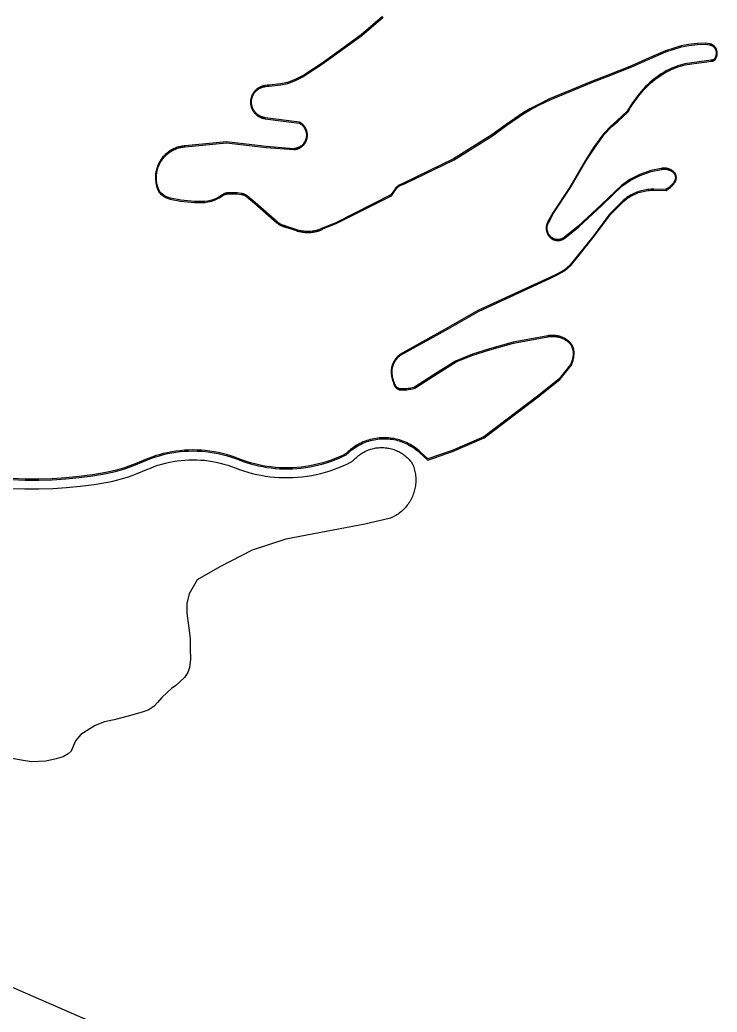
# Model space of a CAD drawing. Header units: millimetres. Extents: x 676447 to 689606, y 7455628 to 7463967.
# Drawn here: x 682807 to 683379, y 7462341 to 7463154 of the extents above; entities that cross this region are included whole.
import ezdxf

# ---------------------------------------------------------------- set-up
doc = ezdxf.new("R2010")
doc.units = ezdxf.units.MM
doc.header["$LTSCALE"] = 0.1
doc.header["$MEASUREMENT"] = 0
doc.layers.add('MUB_MEIOFIO', color=7, linetype='Continuous')
doc.layers.add('MUB_QUADRAS', color=7, linetype='Continuous')

msp = doc.modelspace()

# ---------------------------------------------------------------- linework, layer by layer
at = {"layer": 'MUB_MEIOFIO', "color": 244, "linetype": 'Continuous'}
msp.add_lwpolyline([(682800.42, 7462777.35), (682811.54, 7462776.96), (682822.66, 7462776.94), (682833.78, 7462777.29), (682844.88, 7462778.01), (682855.94, 7462779.11), (682866.97, 7462780.57), (682877.94, 7462782.41), (682881.79, 7462783.19), (682885.62, 7462784.09), (682889.41, 7462785.13), (682893.17, 7462786.29), (682896.89, 7462787.58), (682900.55, 7462788.99), (682908.58, 7462792.24), (682911.8, 7462793.6), (682915.04, 7462794.83), (682918.32, 7462795.96), (682921.64, 7462796.97), (682924.99, 7462797.87), (682928.37, 7462798.64), (682931.78, 7462799.31), (682935.2, 7462799.85), (682938.65, 7462800.28), (682942.1, 7462800.58), (682945.57, 7462800.77), (682949.04, 7462800.84), (682952.51, 7462800.78), (682955.97, 7462800.61), (682959.43, 7462800.32), (682962.87, 7462799.9), (682966.3, 7462799.37), (682969.71, 7462798.72), (682973.1, 7462797.96), (682976.45, 7462797.08), (682979.77, 7462796.08), (682983.06, 7462794.97), (682986.32, 7462793.74), (682989.56, 7462792.51), (682992.84, 7462791.39), (682996.16, 7462790.37), (682999.52, 7462789.46), (683002.9, 7462788.66), (683006.3, 7462787.97), (683009.73, 7462787.38), (683013.17, 7462786.92), (683016.63, 7462786.56), (683020.09, 7462786.31), (683023.56, 7462786.18), (683027.04, 7462786.16), (683030.67, 7462786.25), (683034.3, 7462786.47), (683037.92, 7462786.81), (683041.53, 7462787.28), (683045.12, 7462787.86), (683048.69, 7462788.56), (683052.23, 7462789.39), (683055.75, 7462790.33), (683059.23, 7462791.39), (683062.67, 7462792.56), (683066.07, 7462793.85), (683069.42, 7462795.26), (683072.73, 7462796.77), (683073.2, 7462797), (683073.66, 7462797.25), (683074.11, 7462797.52), (683074.55, 7462797.8), (683074.99, 7462798.09), (683075.41, 7462798.4), (683075.82, 7462798.73), (683076.22, 7462799.06), (683076.6, 7462799.41), (683077.72, 7462800.41), (683078.86, 7462801.36), (683080.03, 7462802.28), (683081.23, 7462803.15), (683082.47, 7462803.98), (683083.73, 7462804.77), (683085.01, 7462805.52), (683086.33, 7462806.21), (683087.66, 7462806.87), (683089.02, 7462807.47), (683090.4, 7462808.03), (683091.79, 7462808.54), (683093.21, 7462809), (683094.64, 7462809.41), (683096.08, 7462809.78), (683097.53, 7462810.09), (683099, 7462810.35), (683100.47, 7462810.56), (683101.95, 7462810.72), (683103.43, 7462810.83), (683104.92, 7462810.88), (683106.4, 7462810.89), (683107.89, 7462810.84), (683109.37, 7462810.74), (683110.85, 7462810.59), (683112.33, 7462810.39), (683113.79, 7462810.13), (683115.25, 7462809.83), (683116.69, 7462809.48), (683118.12, 7462809.07), (683119.54, 7462808.62), (683120.94, 7462808.12), (683122.32, 7462807.57), (683123.68, 7462806.97), (683125.02, 7462806.32), (683126.34, 7462805.63), (683127.63, 7462804.9), (683128.89, 7462804.12), (683130.13, 7462803.29), (683131.34, 7462802.42), (683132.52, 7462801.52), (683133.66, 7462800.57), (683134.78, 7462799.57), (683141.48, 7462793.4), (683161.74, 7462800.49), (683187.9, 7462811.67), (683232.05, 7462845.22), (683249.72, 7462859.37), (683259.23, 7462871.2), (683259.59, 7462872.01), (683259.89, 7462872.76), (683260.17, 7462873.51), (683260.42, 7462874.27), (683260.64, 7462875.04), (683260.84, 7462875.82), (683261.01, 7462876.6), (683261.16, 7462877.39), (683261.28, 7462878.18), (683261.38, 7462878.97), (683261.45, 7462879.77), (683261.49, 7462880.57), (683261.5, 7462881.02), (683261.5, 7462881.47), (683261.47, 7462881.92), (683261.44, 7462882.36), (683261.39, 7462882.81), (683261.32, 7462883.25), (683261.24, 7462883.69), (683261.14, 7462884.13), (683261.03, 7462884.56), (683260.9, 7462884.99), (683260.76, 7462885.41), (683260.61, 7462885.83), (683260.44, 7462886.25), (683260.25, 7462886.66), (683260.06, 7462887.06), (683259.85, 7462887.45), (683259.62, 7462887.84), (683259.38, 7462888.22), (683259.13, 7462888.59), (683258.87, 7462888.95), (683258.6, 7462889.3), (683258.31, 7462889.65), (683258.01, 7462889.98), (683257.7, 7462890.3), (683257.38, 7462890.62), (683257.05, 7462890.92), (683256.71, 7462891.21), (683256.36, 7462891.49), (683256, 7462891.75), (683255.63, 7462892.01), (683255, 7462892.41), (683254.35, 7462892.79), (683253.69, 7462893.15), (683253.02, 7462893.48), (683252.34, 7462893.79), (683251.65, 7462894.08), (683250.95, 7462894.34), (683250.24, 7462894.58), (683249.52, 7462894.79), (683248.79, 7462894.98), (683248.06, 7462895.14), (683247.33, 7462895.28), (683246.59, 7462895.39), (683245.84, 7462895.47), (683245.09, 7462895.53), (683244.35, 7462895.56), (683243.6, 7462895.57), (683242.85, 7462895.55), (683242.1, 7462895.5), (683241.35, 7462895.43), (683240.61, 7462895.33), (683239.88, 7462895.21), (683211.6, 7462889.97), (683192.22, 7462884.45), (683178.08, 7462880.14), (683164.4, 7462874.46), (683149.7, 7462865.3), (683130.74, 7462853.15), (683129.78, 7462852.87), (683128.71, 7462852.59), (683127.64, 7462852.35), (683126.56, 7462852.14), (683125.47, 7462851.97), (683124.38, 7462851.84), (683123.28, 7462851.74), (683122.18, 7462851.67), (683121.08, 7462851.65), (683119.98, 7462851.65), (683118.94, 7462851.7), (683118.79, 7462851.73), (683118.59, 7462851.78), (683118.39, 7462851.83), (683118.2, 7462851.89), (683118.01, 7462851.96), (683117.82, 7462852.03), (683117.63, 7462852.11), (683117.45, 7462852.2), (683117.27, 7462852.29), (683117.09, 7462852.39), (683116.91, 7462852.5), (683116.74, 7462852.61), (683116.58, 7462852.72), (683116.41, 7462852.84), (683116.26, 7462852.97), (683116.1, 7462853.1), (683115.95, 7462853.24), (683115.81, 7462853.38), (683115.67, 7462853.53), (683115.53, 7462853.68), (683115.46, 7462853.77), (683115.02, 7462854.68), (683114.58, 7462855.68), (683114.18, 7462856.69), (683113.81, 7462857.72), (683113.48, 7462858.76), (683113.18, 7462859.81), (683112.92, 7462860.87), (683112.7, 7462861.93), (683112.51, 7462863.01), (683112.36, 7462864.09), (683112.25, 7462865.14), (683112.25, 7462865.72), (683112.28, 7462866.33), (683112.33, 7462866.93), (683112.4, 7462867.54), (683112.49, 7462868.14), (683112.6, 7462868.74), (683112.73, 7462869.33), (683112.88, 7462869.92), (683113.05, 7462870.5), (683113.24, 7462871.08), (683113.45, 7462871.65), (683113.68, 7462872.21), (683113.93, 7462872.77), (683114.2, 7462873.31), (683114.49, 7462873.85), (683114.79, 7462874.38), (683115.11, 7462874.89), (683115.46, 7462875.39), (683115.81, 7462875.89), (683116.19, 7462876.37), (683116.58, 7462876.83), (683116.99, 7462877.28), (683117.41, 7462877.72), (683117.84, 7462878.14), (683118.3, 7462878.55), (683118.76, 7462878.94), (683119.2, 7462879.29), (683156.23, 7462899.95), (683183.05, 7462915.09), (683242.01, 7462942.37), (683248.22, 7462945.34), (683254.08, 7462948.75), (683258.76, 7462952.74), (683264.57, 7462960.04), (683278.17, 7462977.01), (683291.16, 7462994.29), (683301.31, 7463004.7), (683302.25, 7463005.54), (683303.23, 7463006.36), (683304.24, 7463007.15), (683305.28, 7463007.9), (683306.34, 7463008.61), (683307.42, 7463009.29), (683308.53, 7463009.92), (683309.66, 7463010.52), (683310.81, 7463011.08), (683311.98, 7463011.6), (683313.16, 7463012.08), (683314.36, 7463012.52), (683315.58, 7463012.92), (683316.81, 7463013.27), (683318.05, 7463013.58), (683319.3, 7463013.85), (683320.55, 7463014.07), (683321.82, 7463014.26), (683323.09, 7463014.39), (683324.37, 7463014.49), (683325.64, 7463014.53), (683326.93, 7463014.54), (683336.94, 7463014.4), (683337.69, 7463014.83), (683338.25, 7463015.18), (683338.8, 7463015.54), (683339.34, 7463015.92), (683339.87, 7463016.32), (683340.38, 7463016.74), (683340.87, 7463017.18), (683341.35, 7463017.63), (683341.82, 7463018.1), (683342.27, 7463018.59), (683342.7, 7463019.08), (683343.12, 7463019.6), (683343.51, 7463020.13), (683343.89, 7463020.67), (683344.25, 7463021.22), (683344.38, 7463021.42), (683344.49, 7463021.62), (683344.6, 7463021.83), (683344.7, 7463022.04), (683344.79, 7463022.26), (683344.87, 7463022.47), (683344.95, 7463022.69), (683345.02, 7463022.92), (683345.08, 7463023.14), (683345.13, 7463023.37), (683345.18, 7463023.6), (683345.22, 7463023.83), (683345.25, 7463024.06), (683345.27, 7463024.29), (683345.28, 7463024.53), (683345.29, 7463024.76), (683345.29, 7463024.99), (683345.27, 7463025.23), (683345.26, 7463025.46), (683345.23, 7463025.69), (683345.19, 7463025.92), (683345.15, 7463026.15), (683345.1, 7463026.38), (683345.04, 7463026.61), (683344.98, 7463026.83), (683344.9, 7463027.05), (683344.82, 7463027.27), (683344.73, 7463027.49), (683344.63, 7463027.7), (683344.53, 7463027.91), (683344.42, 7463028.11), (683344.3, 7463028.32), (683344.17, 7463028.51), (683344.04, 7463028.71), (683343.9, 7463028.89), (683343.76, 7463029.08), (683343.61, 7463029.25), (683343.45, 7463029.43), (683343.29, 7463029.59), (683343.12, 7463029.76), (683342.94, 7463029.91), (683342.76, 7463030.06), (683342.58, 7463030.2), (683342.23, 7463030.45), (683341.88, 7463030.69), (683341.52, 7463030.91), (683341.15, 7463031.12), (683340.78, 7463031.31), (683340.4, 7463031.5), (683340.01, 7463031.67), (683339.62, 7463031.82), (683339.22, 7463031.97), (683338.81, 7463032.09), (683338.4, 7463032.21), (683337.99, 7463032.31), (683337.58, 7463032.39), (683337.16, 7463032.46), (683336.74, 7463032.52), (683336.32, 7463032.56), (683335.9, 7463032.59), (683335.47, 7463032.6), (683335.05, 7463032.6), (683334.63, 7463032.58), (683334.2, 7463032.55), (683333.78, 7463032.5), (683333.36, 7463032.44), (683332.95, 7463032.36), (683324.3, 7463030.6), (683315.34, 7463027.35), (683307.05, 7463023.27), (683300.22, 7463018.34), (683283.8, 7463002.88), (683264.9, 7462985.19), (683253.51, 7462975.95), (683253.28, 7462975.76), (683253.04, 7462975.59), (683252.8, 7462975.42), (683252.55, 7462975.27), (683252.3, 7462975.12), (683252.04, 7462974.98), (683251.78, 7462974.85), (683251.52, 7462974.73), (683251.25, 7462974.62), (683250.97, 7462974.52), (683250.7, 7462974.43), (683250.42, 7462974.34), (683250.13, 7462974.27), (683249.85, 7462974.21), (683249.56, 7462974.16), (683249.27, 7462974.11), (683248.98, 7462974.08), (683248.69, 7462974.06), (683248.4, 7462974.05), (683248.11, 7462974.05), (683247.82, 7462974.05), (683247.53, 7462974.07), (683247.24, 7462974.1), (683246.95, 7462974.14), (683246.66, 7462974.19), (683246.37, 7462974.25), (683246.09, 7462974.32), (683245.81, 7462974.4), (683245.53, 7462974.48), (683245.26, 7462974.58), (683244.98, 7462974.69), (683244.72, 7462974.81), (683244.45, 7462974.93), (683244.2, 7462975.07), (683243.94, 7462975.21), (683243.69, 7462975.37), (683243.45, 7462975.53), (683243.21, 7462975.7), (683242.95, 7462975.9), (683242.7, 7462976.11), (683242.45, 7462976.33), (683242.21, 7462976.56), (683241.98, 7462976.79), (683241.76, 7462977.04), (683241.54, 7462977.29), (683241.34, 7462977.55), (683241.14, 7462977.81), (683240.95, 7462978.08), (683240.78, 7462978.36), (683240.61, 7462978.65), (683240.45, 7462978.94), (683240.3, 7462979.23), (683240.17, 7462979.53), (683240.04, 7462979.84), (683239.92, 7462980.15), (683239.82, 7462980.46), (683239.72, 7462980.78), (683239.64, 7462981.1), (683239.57, 7462981.42), (683239.51, 7462981.74), (683239.46, 7462982.07), (683239.42, 7462982.4), (683239.39, 7462982.73), (683239.37, 7462983.06), (683239.37, 7462983.39), (683239.38, 7462983.72), (683239.4, 7462984.05), (683239.43, 7462984.38), (683239.47, 7462984.7), (683239.52, 7462985.03), (683239.58, 7462985.35), (683239.66, 7462985.68), (683239.74, 7462986), (683239.84, 7462986.31), (683239.95, 7462986.62), (683240.07, 7462986.93), (683240.2, 7462987.24), (683240.34, 7462987.53), (683240.49, 7462987.83), (683244.66, 7462995.65), (683258.61, 7463016.7), (683271.11, 7463038.23), (683278.07, 7463048.94), (683286.08, 7463060.15), (683292.32, 7463066.78), (683297.27, 7463070.93), (683305.72, 7463078.86), (683307.83, 7463082.31), (683309.99, 7463085.58), (683312.26, 7463088.79), (683314.64, 7463091.91), (683317.12, 7463094.95), (683318.73, 7463096.8), (683320.41, 7463098.59), (683322.14, 7463100.32), (683323.94, 7463101.98), (683325.79, 7463103.59), (683327.69, 7463105.13), (683329.65, 7463106.61), (683331.66, 7463108.01), (683333.72, 7463109.35), (683335.82, 7463110.61), (683337.96, 7463111.8), (683339.67, 7463112.68), (683341.42, 7463113.5), (683343.19, 7463114.26), (683344.99, 7463114.97), (683346.81, 7463115.61), (683348.65, 7463116.19), (683350.51, 7463116.71), (683352.38, 7463117.16), (683354.27, 7463117.56), (683356.17, 7463117.89), (683358.09, 7463118.15), (683370.19, 7463119.63), (683373.57, 7463120.28), (683373.67, 7463120.27), (683373.81, 7463120.25), (683373.94, 7463120.24), (683374.08, 7463120.24), (683374.21, 7463120.24), (683374.35, 7463120.24), (683374.48, 7463120.25), (683374.62, 7463120.27), (683374.75, 7463120.29), (683374.88, 7463120.31), (683375.02, 7463120.34), (683375.15, 7463120.37), (683375.28, 7463120.41), (683375.41, 7463120.45), (683375.53, 7463120.49), (683375.66, 7463120.54), (683375.78, 7463120.6), (683375.91, 7463120.66), (683376.03, 7463120.72), (683376.14, 7463120.79), (683376.26, 7463120.86), (683376.37, 7463120.93), (683376.48, 7463121.01), (683376.59, 7463121.09), (683376.69, 7463121.18), (683376.79, 7463121.27), (683376.89, 7463121.36), (683376.99, 7463121.46), (683377.08, 7463121.56), (683377.17, 7463121.66), (683377.25, 7463121.76), (683377.33, 7463121.87), (683377.41, 7463121.98), (683377.48, 7463122.1), (683377.55, 7463122.21), (683377.62, 7463122.33), (683377.76, 7463122.61), (683377.9, 7463122.9), (683378.02, 7463123.19), (683378.14, 7463123.48), (683378.24, 7463123.78), (683378.34, 7463124.09), (683378.42, 7463124.39), (683378.49, 7463124.7), (683378.56, 7463125.01), (683378.61, 7463125.32), (683378.65, 7463125.63), (683378.69, 7463125.95), (683378.71, 7463126.26), (683378.72, 7463126.58), (683378.72, 7463126.9), (683378.71, 7463127.21), (683378.69, 7463127.53), (683378.66, 7463127.84), (683378.61, 7463128.16), (683378.56, 7463128.47), (683378.5, 7463128.78), (683378.44, 7463129.03), (683378.37, 7463129.28), (683378.29, 7463129.53), (683378.21, 7463129.77), (683378.11, 7463130.02), (683378.01, 7463130.25), (683377.9, 7463130.49), (683377.78, 7463130.72), (683377.65, 7463130.94), (683377.51, 7463131.16), (683377.37, 7463131.38), (683377.22, 7463131.59), (683377.06, 7463131.8), (683376.9, 7463132), (683376.73, 7463132.19), (683376.55, 7463132.38), (683376.36, 7463132.56), (683376.17, 7463132.74), (683375.98, 7463132.9), (683375.77, 7463133.07), (683375.57, 7463133.22), (683375.35, 7463133.37), (683375.13, 7463133.51), (683374.91, 7463133.64), (683374.68, 7463133.76), (683374.45, 7463133.88), (683374.21, 7463133.98), (683373.98, 7463134.08), (683373.73, 7463134.17), (683373.49, 7463134.26), (683373.24, 7463134.33), (683372.99, 7463134.39), (683372.73, 7463134.45), (683372.49, 7463134.5), (683369.18, 7463135.05), (683362.62, 7463134.77), (683355.31, 7463133.83), (683349.3, 7463132.73), (683343.34, 7463130.97), (683336.45, 7463128.67), (683323.12, 7463123.02), (683308.5, 7463116.45), (683287.67, 7463108.12), (683275.72, 7463103.55), (683241.42, 7463089.42), (683232.26, 7463084.84), (683225.12, 7463081.21), (683219.97, 7463078.09), (683205.81, 7463068.38), (683194.01, 7463059.8), (683162.76, 7463040.21), (683122.24, 7463020.49), (683117.99, 7463018.71), (683115.4, 7463016.55), (683112.39, 7463012.04), (683111.31, 7463010.6), (683066.1, 7462987.86), (683055.73, 7462983.82), (683055.11, 7462983.45), (683054.55, 7462983.13), (683053.97, 7462982.83), (683053.39, 7462982.56), (683052.8, 7462982.3), (683052.2, 7462982.07), (683051.6, 7462981.85), (683050.98, 7462981.66), (683050.36, 7462981.49), (683049.74, 7462981.34), (683048.77, 7462981.14), (683047.8, 7462980.97), (683046.82, 7462980.84), (683045.84, 7462980.74), (683044.85, 7462980.67), (683043.87, 7462980.64), (683042.88, 7462980.64), (683041.89, 7462980.67), (683040.91, 7462980.74), (683039.92, 7462980.84), (683038.95, 7462980.97), (683037.97, 7462981.14), (683037.01, 7462981.34), (683036.05, 7462981.57), (683035.1, 7462981.83), (683034.15, 7462982.13), (683025.25, 7462985.09), (683024.7, 7462985.21), (683024.21, 7462985.34), (683023.72, 7462985.48), (683023.24, 7462985.63), (683022.77, 7462985.81), (683022.3, 7462986), (683021.84, 7462986.21), (683021.38, 7462986.43), (683020.94, 7462986.67), (683020.5, 7462986.92), (683020.07, 7462987.19), (683019.65, 7462987.47), (683019.24, 7462987.77), (683018.84, 7462988.09), (683018.45, 7462988.42), (682999.98, 7463004.54), (682993.76, 7463009.76), (682993.49, 7463009.96), (682993.22, 7463010.16), (682992.94, 7463010.35), (682992.65, 7463010.52), (682992.36, 7463010.69), (682992.06, 7463010.84), (682991.75, 7463010.99), (682991.45, 7463011.13), (682991.13, 7463011.25), (682990.81, 7463011.36), (682990.49, 7463011.47), (682990.17, 7463011.56), (682989.84, 7463011.64), (682989.51, 7463011.71), (682989.18, 7463011.77), (682988.85, 7463011.81), (682985.38, 7463012.24), (682978.39, 7463012.4), (682978.07, 7463012.39), (682977.75, 7463012.37), (682977.43, 7463012.34), (682977.11, 7463012.3), (682976.79, 7463012.25), (682976.48, 7463012.19), (682976.16, 7463012.12), (682975.85, 7463012.04), (682975.55, 7463011.95), (682975.24, 7463011.85), (682974.94, 7463011.73), (682974.65, 7463011.61), (682974.35, 7463011.48), (682974.07, 7463011.34), (682973.78, 7463011.18), (682973.51, 7463011.02), (682973.24, 7463010.86), (682970.28, 7463008.94), (682966.95, 7463007.3), (682964.47, 7463006.44), (682961.22, 7463005.67), (682958.82, 7463005.26), (682957.15, 7463005.15), (682950.39, 7463005.31), (682939.06, 7463006.36), (682930.61, 7463007.99), (682928.94, 7463008.48), (682927.34, 7463009.15), (682925.8, 7463009.99), (682924.37, 7463010.98), (682923.04, 7463012.11), (682921.9, 7463013.32), (682921.56, 7463014.02), (682921.2, 7463014.82), (682920.86, 7463015.63), (682920.55, 7463016.45), (682920.28, 7463017.29), (682920.03, 7463018.13), (682919.81, 7463018.98), (682919.62, 7463019.84), (682919.46, 7463020.71), (682919.33, 7463021.58), (682919.23, 7463022.45), (682919.16, 7463023.33), (682919.12, 7463024.2), (682919.12, 7463025.08), (682919.14, 7463025.96), (682919.19, 7463026.84), (682919.28, 7463027.72), (682919.39, 7463028.59), (682919.54, 7463029.45), (682919.71, 7463030.32), (682919.92, 7463031.17), (682920.15, 7463032.02), (682920.41, 7463032.86), (682920.71, 7463033.69), (682921.03, 7463034.51), (682921.38, 7463035.31), (682921.75, 7463036.11), (682922.16, 7463036.89), (682922.59, 7463037.65), (682923.05, 7463038.4), (682923.53, 7463039.14), (682924.04, 7463039.86), (682924.57, 7463040.55), (682925.13, 7463041.23), (682925.71, 7463041.89), (682926.32, 7463042.53), (682926.94, 7463043.15), (682927.59, 7463043.75), (682928.26, 7463044.32), (682928.94, 7463044.87), (682929.65, 7463045.4), (682930.37, 7463045.9), (682931.11, 7463046.37), (682931.87, 7463046.82), (682932.64, 7463047.24), (682933.42, 7463047.64), (682934.22, 7463048.01), (682935.03, 7463048.35), (682935.85, 7463048.66), (682936.69, 7463048.94), (682937.53, 7463049.19), (682938.38, 7463049.42), (682939.24, 7463049.61), (682940.1, 7463049.78), (682940.97, 7463049.91), (682941.84, 7463050.02), (682942.74, 7463050.09), (682976.47, 7463053.24), (683008.99, 7463049.49), (683031.88, 7463047.76), (683032.35, 7463047.81), (683032.76, 7463047.86), (683033.17, 7463047.93), (683033.58, 7463048.02), (683033.98, 7463048.12), (683034.38, 7463048.23), (683034.78, 7463048.35), (683035.17, 7463048.49), (683035.56, 7463048.65), (683035.94, 7463048.82), (683036.32, 7463049), (683036.69, 7463049.19), (683037.05, 7463049.39), (683037.4, 7463049.61), (683037.75, 7463049.84), (683038.09, 7463050.09), (683038.42, 7463050.34), (683038.74, 7463050.61), (683039.05, 7463050.88), (683039.35, 7463051.17), (683039.64, 7463051.47), (683039.92, 7463051.78), (683040.19, 7463052.09), (683040.45, 7463052.42), (683040.7, 7463052.75), (683040.93, 7463053.1), (683041.16, 7463053.45), (683041.37, 7463053.81), (683041.56, 7463054.18), (683041.75, 7463054.55), (683041.92, 7463054.93), (683042.08, 7463055.31), (683042.22, 7463055.7), (683042.36, 7463056.1), (683042.47, 7463056.5), (683042.58, 7463056.9), (683042.67, 7463057.31), (683042.74, 7463057.72), (683042.8, 7463058.13), (683042.85, 7463058.54), (683042.88, 7463058.96), (683042.9, 7463059.37), (683042.9, 7463059.79), (683042.89, 7463060.21), (683042.86, 7463060.62), (683042.82, 7463061.04), (683042.77, 7463061.45), (683042.7, 7463061.86), (683042.61, 7463062.27), (683042.52, 7463062.67), (683042.4, 7463063.07), (683042.28, 7463063.47), (683042.14, 7463063.86), (683041.99, 7463064.25), (683041.82, 7463064.63), (683041.64, 7463065.01), (683041.45, 7463065.38), (683041.24, 7463065.74), (683041.02, 7463066.09), (683040.79, 7463066.44), (683040.55, 7463066.78), (683040.3, 7463067.11), (683040.03, 7463067.43), (683039.75, 7463067.74), (683039.47, 7463068.04), (683039.17, 7463068.33), (683038.86, 7463068.61), (683038.55, 7463068.88), (683038.22, 7463069.14), (683037.88, 7463069.39), (683037.54, 7463069.63), (683037.19, 7463069.85), (683036.83, 7463070.06), (683036.35, 7463070.32), (683008.31, 7463073.93), (683007.86, 7463074), (683007.42, 7463074.08), (683006.99, 7463074.17), (683006.56, 7463074.28), (683006.13, 7463074.4), (683005.71, 7463074.54), (683005.29, 7463074.7), (683004.88, 7463074.86), (683004.47, 7463075.05), (683004.07, 7463075.24), (683003.68, 7463075.45), (683003.29, 7463075.68), (683002.92, 7463075.91), (683002.55, 7463076.16), (683002.19, 7463076.42), (683001.84, 7463076.7), (683001.5, 7463076.98), (683001.17, 7463077.28), (683000.85, 7463077.59), (683000.54, 7463077.91), (683000.24, 7463078.24), (682999.95, 7463078.58), (682999.68, 7463078.93), (682999.42, 7463079.29), (682999.17, 7463079.66), (682998.93, 7463080.03), (682998.7, 7463080.42), (682998.49, 7463080.81), (682998.3, 7463081.21), (682998.11, 7463081.62), (682997.95, 7463082.03), (682997.79, 7463082.45), (682997.65, 7463082.87), (682997.53, 7463083.29), (682997.42, 7463083.73), (682997.32, 7463084.16), (682997.24, 7463084.6), (682997.18, 7463085.04), (682997.13, 7463085.48), (682997.09, 7463085.92), (682997.07, 7463086.37), (682997.07, 7463086.81), (682997.08, 7463087.26), (682997.11, 7463087.7), (682997.15, 7463088.15), (682997.21, 7463088.59), (682997.28, 7463089.03), (682997.37, 7463089.46), (682997.47, 7463089.89), (682997.59, 7463090.32), (682997.72, 7463090.75), (682997.87, 7463091.17), (682998.03, 7463091.58), (682998.21, 7463091.99), (682998.39, 7463092.39), (682998.6, 7463092.79), (682998.82, 7463093.18), (682999.05, 7463093.56), (682999.29, 7463093.93), (682999.55, 7463094.3), (682999.81, 7463094.65), (683000.1, 7463095), (683000.39, 7463095.33), (683000.69, 7463095.66), (683001.01, 7463095.97), (683001.33, 7463096.27), (683001.67, 7463096.57), (683002.01, 7463096.85), (683002.37, 7463097.11), (683002.73, 7463097.37), (683003.11, 7463097.61), (683003.49, 7463097.84), (683003.88, 7463098.06), (683004.27, 7463098.26), (683004.67, 7463098.45), (683005.08, 7463098.62), (683005.5, 7463098.79), (683005.92, 7463098.93), (683006.34, 7463099.06), (683006.77, 7463099.18), (683007.21, 7463099.28), (683007.64, 7463099.37), (683008.08, 7463099.44), (683008.54, 7463099.5), (683009.97, 7463099.71), (683011.66, 7463099.82), (683021.23, 7463100.94), (683026.81, 7463102.06), (683033.16, 7463104.49), (683039.19, 7463107.54), (683041.16, 7463108.72), (683055.4, 7463118.06), (683087.5, 7463141.25), (683104.99, 7463156.23)], dxfattribs=at)
at = {"layer": 'MUB_QUADRAS', "linetype": 'Continuous'}
for points in [[(683104.44, 7463156.82), (683087, 7463141.88), (683054.95, 7463118.72), (683040.73, 7463109.4), (683038.8, 7463108.24), (683032.84, 7463105.22), (683026.59, 7463102.83), (683021.1, 7463101.73), (683011.59, 7463100.62), (683009.89, 7463100.51), (683008.43, 7463100.29), (683007.97, 7463100.23), (683007.5, 7463100.16), (683007.04, 7463100.06), (683006.58, 7463099.96), (683006.12, 7463099.83), (683005.67, 7463099.69), (683005.22, 7463099.54), (683004.78, 7463099.37), (683004.35, 7463099.18), (683003.92, 7463098.98), (683003.5, 7463098.76), (683003.09, 7463098.53), (683002.68, 7463098.29), (683002.29, 7463098.03), (683001.9, 7463097.76), (683001.52, 7463097.48), (683001.15, 7463097.18), (683000.8, 7463096.87), (683000.45, 7463096.55), (683000.12, 7463096.21), (682999.79, 7463095.87), (682999.48, 7463095.51), (682999.18, 7463095.14), (682998.9, 7463094.77), (682998.63, 7463094.38), (682998.37, 7463093.99), (682998.12, 7463093.58), (682997.89, 7463093.17), (682997.68, 7463092.75), (682997.48, 7463092.32), (682997.29, 7463091.89), (682997.12, 7463091.45), (682996.96, 7463091), (682996.82, 7463090.55), (682996.7, 7463090.09), (682996.59, 7463089.63), (682996.49, 7463089.17), (682996.42, 7463088.7), (682996.35, 7463088.24), (682996.31, 7463087.76), (682996.28, 7463087.29), (682996.27, 7463086.82), (682996.27, 7463086.35), (682996.29, 7463085.88), (682996.33, 7463085.4), (682996.38, 7463084.93), (682996.45, 7463084.47), (682996.54, 7463084), (682996.64, 7463083.54), (682996.76, 7463083.08), (682996.89, 7463082.63), (682997.04, 7463082.18), (682997.2, 7463081.74), (682997.38, 7463081.3), (682997.57, 7463080.87), (682997.78, 7463080.45), (682998.01, 7463080.03), (682998.24, 7463079.62), (682998.5, 7463079.22), (682998.76, 7463078.83), (682999.04, 7463078.45), (682999.33, 7463078.08), (682999.64, 7463077.71), (682999.95, 7463077.36), (683000.28, 7463077.02), (683000.62, 7463076.7), (683000.97, 7463076.38), (683001.33, 7463076.08), (683001.71, 7463075.78), (683002.09, 7463075.51), (683002.48, 7463075.24), (683002.88, 7463074.99), (683003.29, 7463074.75), (683003.71, 7463074.53), (683004.13, 7463074.32), (683004.56, 7463074.13), (683005, 7463073.95), (683005.44, 7463073.79), (683005.89, 7463073.64), (683006.35, 7463073.51), (683006.8, 7463073.39), (683007.27, 7463073.29), (683007.73, 7463073.21), (683008.2, 7463073.14), (683036.1, 7463069.55), (683036.44, 7463069.36), (683036.77, 7463069.17), (683037.1, 7463068.96), (683037.42, 7463068.74), (683037.73, 7463068.51), (683038.04, 7463068.27), (683038.33, 7463068.01), (683038.62, 7463067.75), (683038.9, 7463067.48), (683039.17, 7463067.2), (683039.42, 7463066.91), (683039.67, 7463066.61), (683039.91, 7463066.3), (683040.13, 7463065.99), (683040.35, 7463065.66), (683040.55, 7463065.33), (683040.74, 7463064.99), (683040.92, 7463064.65), (683041.09, 7463064.3), (683041.25, 7463063.94), (683041.39, 7463063.58), (683041.52, 7463063.22), (683041.64, 7463062.84), (683041.74, 7463062.47), (683041.83, 7463062.09), (683041.91, 7463061.71), (683041.98, 7463061.33), (683042.03, 7463060.94), (683042.06, 7463060.56), (683042.09, 7463060.17), (683042.1, 7463059.78), (683042.1, 7463059.39), (683042.08, 7463059.01), (683042.05, 7463058.62), (683042.01, 7463058.23), (683041.95, 7463057.85), (683041.88, 7463057.47), (683041.8, 7463057.09), (683041.7, 7463056.71), (683041.59, 7463056.34), (683041.47, 7463055.97), (683041.33, 7463055.6), (683041.19, 7463055.25), (683041.03, 7463054.89), (683040.85, 7463054.54), (683040.67, 7463054.2), (683040.47, 7463053.87), (683040.26, 7463053.54), (683040.04, 7463053.22), (683039.81, 7463052.9), (683039.57, 7463052.6), (683039.32, 7463052.3), (683039.06, 7463052.02), (683038.79, 7463051.74), (683038.51, 7463051.47), (683038.22, 7463051.21), (683037.92, 7463050.97), (683037.61, 7463050.73), (683037.29, 7463050.5), (683036.97, 7463050.29), (683036.64, 7463050.08), (683036.3, 7463049.89), (683035.96, 7463049.71), (683035.61, 7463049.54), (683035.25, 7463049.39), (683034.89, 7463049.24), (683034.53, 7463049.11), (683034.15, 7463049), (683033.78, 7463048.89), (683033.4, 7463048.8), (683033.02, 7463048.72), (683032.64, 7463048.65), (683032.25, 7463048.6), (683031.87, 7463048.56), (683009.06, 7463050.29), (682976.48, 7463054.05), (682942.67, 7463050.89), (682941.76, 7463050.81), (682940.86, 7463050.7), (682939.96, 7463050.57), (682939.07, 7463050.4), (682938.19, 7463050.2), (682937.31, 7463049.96), (682936.44, 7463049.7), (682935.58, 7463049.41), (682934.74, 7463049.09), (682933.9, 7463048.74), (682933.08, 7463048.36), (682932.26, 7463047.95), (682931.47, 7463047.52), (682930.69, 7463047.05), (682929.93, 7463046.56), (682929.18, 7463046.05), (682928.45, 7463045.5), (682927.74, 7463044.94), (682927.06, 7463044.35), (682926.39, 7463043.73), (682925.74, 7463043.09), (682925.12, 7463042.43), (682924.52, 7463041.75), (682923.95, 7463041.05), (682923.4, 7463040.33), (682922.87, 7463039.59), (682922.37, 7463038.83), (682921.9, 7463038.06), (682921.45, 7463037.27), (682921.04, 7463036.46), (682920.65, 7463035.64), (682920.29, 7463034.81), (682919.96, 7463033.97), (682919.65, 7463033.11), (682919.38, 7463032.25), (682919.14, 7463031.37), (682918.93, 7463030.49), (682918.75, 7463029.6), (682918.6, 7463028.71), (682918.48, 7463027.81), (682918.39, 7463026.9), (682918.34, 7463026), (682918.32, 7463025.09), (682918.32, 7463024.18), (682918.36, 7463023.28), (682918.43, 7463022.37), (682918.54, 7463021.47), (682918.67, 7463020.57), (682918.83, 7463019.68), (682919.03, 7463018.8), (682919.26, 7463017.92), (682919.51, 7463017.05), (682919.8, 7463016.19), (682920.12, 7463015.34), (682920.46, 7463014.5), (682920.84, 7463013.67), (682921.24, 7463012.86), (682922.49, 7463011.53), (682923.88, 7463010.34), (682925.38, 7463009.31), (682926.99, 7463008.43), (682928.67, 7463007.73), (682930.42, 7463007.21), (682938.95, 7463005.57), (682950.34, 7463004.51), (682957.17, 7463004.35), (682958.92, 7463004.46), (682961.38, 7463004.88), (682964.69, 7463005.67), (682967.26, 7463006.56), (682970.68, 7463008.24), (682973.67, 7463010.18), (682973.92, 7463010.34), (682974.17, 7463010.49), (682974.43, 7463010.62), (682974.7, 7463010.75), (682974.96, 7463010.88), (682975.24, 7463010.99), (682975.51, 7463011.09), (682975.79, 7463011.19), (682976.07, 7463011.27), (682976.36, 7463011.34), (682976.64, 7463011.41), (682976.93, 7463011.47), (682977.22, 7463011.51), (682977.51, 7463011.55), (682977.81, 7463011.58), (682978.1, 7463011.59), (682978.39, 7463011.6), (682985.32, 7463011.44), (682988.75, 7463011.02), (682989.06, 7463010.98), (682989.36, 7463010.92), (682989.66, 7463010.86), (682989.96, 7463010.79), (682990.26, 7463010.7), (682990.56, 7463010.61), (682990.85, 7463010.5), (682991.14, 7463010.39), (682991.42, 7463010.26), (682991.7, 7463010.13), (682991.97, 7463009.99), (682992.24, 7463009.83), (682992.51, 7463009.67), (682992.77, 7463009.5), (682993.02, 7463009.32), (682993.26, 7463009.13), (682999.46, 7463003.94), (683017.93, 7462987.81), (683018.34, 7462987.46), (683018.76, 7462987.14), (683019.19, 7462986.82), (683019.63, 7462986.52), (683020.08, 7462986.24), (683020.55, 7462985.97), (683021.02, 7462985.72), (683021.5, 7462985.48), (683021.98, 7462985.26), (683022.48, 7462985.06), (683022.98, 7462984.88), (683023.49, 7462984.71), (683024, 7462984.56), (683024.52, 7462984.43), (683025.04, 7462984.32), (683033.9, 7462981.37), (683034.87, 7462981.06), (683035.85, 7462980.79), (683036.83, 7462980.56), (683037.83, 7462980.35), (683038.83, 7462980.18), (683039.83, 7462980.04), (683040.84, 7462979.94), (683041.85, 7462979.87), (683042.86, 7462979.84), (683043.88, 7462979.84), (683044.89, 7462979.87), (683045.9, 7462979.94), (683046.91, 7462980.04), (683047.92, 7462980.18), (683048.92, 7462980.35), (683049.91, 7462980.55), (683050.56, 7462980.71), (683051.21, 7462980.89), (683051.85, 7462981.09), (683052.48, 7462981.32), (683053.11, 7462981.56), (683053.72, 7462981.83), (683054.33, 7462982.12), (683054.93, 7462982.43), (683055.51, 7462982.76), (683056.09, 7462983.1), (683066.42, 7462987.13), (683111.83, 7463009.97), (683113.04, 7463011.58), (683116, 7463016.01), (683118.41, 7463018.02), (683122.57, 7463019.76), (683163.15, 7463039.51), (683194.46, 7463059.14), (683206.28, 7463067.72), (683220.41, 7463077.42), (683225.51, 7463080.51), (683232.62, 7463084.13), (683241.75, 7463088.69), (683276.01, 7463102.81), (683287.96, 7463107.37), (683308.81, 7463115.72), (683323.44, 7463122.29), (683336.73, 7463127.93), (683343.58, 7463130.21), (683349.48, 7463131.95), (683355.43, 7463133.04), (683362.68, 7463133.98), (683369.13, 7463134.24), (683372.35, 7463133.71), (683372.58, 7463133.67), (683372.8, 7463133.62), (683373.03, 7463133.56), (683373.25, 7463133.49), (683373.47, 7463133.42), (683373.68, 7463133.34), (683373.9, 7463133.25), (683374.11, 7463133.15), (683374.31, 7463133.05), (683374.52, 7463132.94), (683374.72, 7463132.82), (683374.91, 7463132.7), (683375.1, 7463132.57), (683375.29, 7463132.43), (683375.47, 7463132.29), (683375.64, 7463132.14), (683375.81, 7463131.98), (683375.98, 7463131.82), (683376.14, 7463131.65), (683376.29, 7463131.48), (683376.44, 7463131.3), (683376.58, 7463131.12), (683376.71, 7463130.93), (683376.84, 7463130.73), (683376.96, 7463130.54), (683377.07, 7463130.34), (683377.18, 7463130.13), (683377.28, 7463129.92), (683377.37, 7463129.71), (683377.46, 7463129.49), (683377.53, 7463129.28), (683377.6, 7463129.06), (683377.66, 7463128.83), (683377.72, 7463128.61), (683377.78, 7463128.32), (683377.82, 7463128.04), (683377.86, 7463127.75), (683377.89, 7463127.46), (683377.91, 7463127.17), (683377.92, 7463126.89), (683377.92, 7463126.6), (683377.91, 7463126.31), (683377.89, 7463126.02), (683377.86, 7463125.73), (683377.82, 7463125.44), (683377.77, 7463125.16), (683377.71, 7463124.87), (683377.64, 7463124.59), (683377.57, 7463124.31), (683377.48, 7463124.04), (683377.39, 7463123.76), (683377.28, 7463123.49), (683377.17, 7463123.23), (683377.04, 7463122.96), (683376.91, 7463122.7), (683376.86, 7463122.61), (683376.8, 7463122.52), (683376.75, 7463122.43), (683376.68, 7463122.34), (683376.62, 7463122.25), (683376.55, 7463122.17), (683376.48, 7463122.09), (683376.41, 7463122.01), (683376.33, 7463121.93), (683376.26, 7463121.86), (683376.17, 7463121.79), (683376.09, 7463121.72), (683376.01, 7463121.65), (683375.92, 7463121.59), (683375.83, 7463121.53), (683375.74, 7463121.47), (683375.64, 7463121.42), (683375.55, 7463121.37), (683375.45, 7463121.33), (683375.35, 7463121.28), (683375.25, 7463121.24), (683375.15, 7463121.21), (683375.05, 7463121.17), (683374.94, 7463121.14), (683374.84, 7463121.12), (683374.73, 7463121.1), (683374.63, 7463121.08), (683374.52, 7463121.06), (683374.41, 7463121.05), (683374.31, 7463121.04), (683374.2, 7463121.04), (683374.09, 7463121.04), (683373.98, 7463121.04), (683373.88, 7463121.05), (683373.77, 7463121.06), (683373.66, 7463121.08), (683373.56, 7463121.09), (683370.07, 7463120.42), (683357.98, 7463118.95), (683356.05, 7463118.68), (683354.12, 7463118.34), (683352.21, 7463117.95), (683350.3, 7463117.48), (683348.42, 7463116.96), (683346.56, 7463116.37), (683344.71, 7463115.72), (683342.89, 7463115), (683341.09, 7463114.23), (683339.32, 7463113.4), (683337.58, 7463112.51), (683335.41, 7463111.3), (683333.29, 7463110.03), (683331.21, 7463108.68), (683329.18, 7463107.25), (683327.2, 7463105.76), (683325.27, 7463104.2), (683323.4, 7463102.58), (683321.59, 7463100.89), (683319.83, 7463099.14), (683318.14, 7463097.33), (683316.51, 7463095.47), (683314.01, 7463092.4), (683311.62, 7463089.26), (683309.33, 7463086.04), (683307.16, 7463082.74), (683305.1, 7463079.37), (683296.74, 7463071.53), (683291.77, 7463067.37), (683285.46, 7463060.66), (683277.41, 7463049.39), (683270.43, 7463038.65), (683257.93, 7463017.13), (683243.97, 7462996.06), (683239.78, 7462988.2), (683239.62, 7462987.89), (683239.47, 7462987.56), (683239.33, 7462987.23), (683239.2, 7462986.9), (683239.08, 7462986.56), (683238.98, 7462986.22), (683238.88, 7462985.87), (683238.8, 7462985.52), (683238.73, 7462985.17), (683238.67, 7462984.82), (683238.63, 7462984.46), (683238.6, 7462984.11), (683238.58, 7462983.75), (683238.57, 7462983.39), (683238.57, 7462983.03), (683238.59, 7462982.68), (683238.62, 7462982.32), (683238.66, 7462981.96), (683238.72, 7462981.61), (683238.78, 7462981.26), (683238.86, 7462980.91), (683238.95, 7462980.56), (683239.05, 7462980.22), (683239.17, 7462979.88), (683239.29, 7462979.54), (683239.43, 7462979.21), (683239.58, 7462978.89), (683239.74, 7462978.57), (683239.91, 7462978.25), (683240.09, 7462977.94), (683240.29, 7462977.64), (683240.49, 7462977.35), (683240.7, 7462977.06), (683240.92, 7462976.78), (683241.16, 7462976.51), (683241.4, 7462976.24), (683241.65, 7462975.99), (683241.91, 7462975.74), (683242.18, 7462975.5), (683242.45, 7462975.27), (683242.74, 7462975.06), (683243, 7462974.87), (683243.26, 7462974.69), (683243.53, 7462974.52), (683243.81, 7462974.37), (683244.1, 7462974.22), (683244.38, 7462974.08), (683244.68, 7462973.95), (683244.97, 7462973.83), (683245.27, 7462973.73), (683245.58, 7462973.63), (683245.89, 7462973.54), (683246.2, 7462973.47), (683246.51, 7462973.4), (683246.83, 7462973.35), (683247.14, 7462973.31), (683247.46, 7462973.28), (683247.78, 7462973.25), (683248.1, 7462973.25), (683248.42, 7462973.25), (683248.74, 7462973.26), (683249.06, 7462973.29), (683249.38, 7462973.32), (683249.69, 7462973.37), (683250.01, 7462973.42), (683250.32, 7462973.49), (683250.63, 7462973.57), (683250.94, 7462973.66), (683251.24, 7462973.76), (683251.54, 7462973.87), (683251.83, 7462974), (683252.13, 7462974.13), (683252.41, 7462974.27), (683252.69, 7462974.42), (683252.97, 7462974.58), (683253.24, 7462974.76), (683253.5, 7462974.94), (683253.76, 7462975.13), (683254.01, 7462975.32), (683265.42, 7462984.58), (683284.35, 7463002.29), (683300.73, 7463017.72), (683307.47, 7463022.58), (683315.66, 7463026.61), (683324.52, 7463029.83), (683333.11, 7463031.57), (683333.5, 7463031.65), (683333.89, 7463031.7), (683334.28, 7463031.75), (683334.67, 7463031.78), (683335.07, 7463031.8), (683335.47, 7463031.8), (683335.86, 7463031.79), (683336.26, 7463031.76), (683336.65, 7463031.73), (683337.04, 7463031.67), (683337.43, 7463031.61), (683337.82, 7463031.53), (683338.2, 7463031.43), (683338.58, 7463031.33), (683338.96, 7463031.21), (683339.33, 7463031.07), (683339.7, 7463030.93), (683340.06, 7463030.77), (683340.42, 7463030.6), (683340.77, 7463030.42), (683341.11, 7463030.22), (683341.45, 7463030.01), (683341.78, 7463029.79), (683342.1, 7463029.56), (683342.26, 7463029.44), (683342.42, 7463029.3), (683342.58, 7463029.17), (683342.72, 7463029.03), (683342.87, 7463028.88), (683343.01, 7463028.73), (683343.14, 7463028.57), (683343.27, 7463028.41), (683343.39, 7463028.24), (683343.51, 7463028.07), (683343.62, 7463027.9), (683343.72, 7463027.72), (683343.82, 7463027.54), (683343.91, 7463027.36), (683344, 7463027.17), (683344.08, 7463026.98), (683344.15, 7463026.79), (683344.21, 7463026.59), (683344.27, 7463026.39), (683344.32, 7463026.19), (683344.37, 7463025.99), (683344.41, 7463025.79), (683344.44, 7463025.59), (683344.46, 7463025.38), (683344.48, 7463025.18), (683344.49, 7463024.97), (683344.49, 7463024.77), (683344.48, 7463024.56), (683344.47, 7463024.36), (683344.45, 7463024.15), (683344.43, 7463023.95), (683344.39, 7463023.74), (683344.35, 7463023.54), (683344.3, 7463023.34), (683344.25, 7463023.14), (683344.19, 7463022.95), (683344.12, 7463022.75), (683344.05, 7463022.56), (683343.97, 7463022.37), (683343.88, 7463022.18), (683343.78, 7463022), (683343.68, 7463021.82), (683343.58, 7463021.65), (683343.23, 7463021.11), (683342.87, 7463020.6), (683342.49, 7463020.09), (683342.09, 7463019.6), (683341.67, 7463019.12), (683341.24, 7463018.66), (683340.8, 7463018.21), (683340.33, 7463017.77), (683339.86, 7463017.35), (683339.37, 7463016.95), (683338.87, 7463016.57), (683338.35, 7463016.2), (683337.82, 7463015.85), (683337.28, 7463015.52), (683336.73, 7463015.2), (683326.93, 7463015.34), (683325.63, 7463015.33), (683324.32, 7463015.28), (683323.02, 7463015.19), (683321.72, 7463015.05), (683320.43, 7463014.86), (683319.14, 7463014.63), (683317.86, 7463014.36), (683316.6, 7463014.04), (683315.34, 7463013.68), (683314.1, 7463013.28), (683312.87, 7463012.83), (683311.66, 7463012.34), (683310.47, 7463011.81), (683309.3, 7463011.24), (683308.14, 7463010.62), (683307.01, 7463009.97), (683305.9, 7463009.28), (683304.82, 7463008.55), (683303.76, 7463007.79), (683302.73, 7463006.98), (683301.73, 7463006.15), (683300.76, 7463005.28), (683290.55, 7462994.81), (683277.53, 7462977.5), (683263.95, 7462960.54), (683258.18, 7462953.3), (683253.61, 7462949.4), (683247.84, 7462946.05), (683241.67, 7462943.1), (683182.69, 7462915.81), (683155.84, 7462900.64), (683118.76, 7462879.96), (683118.26, 7462879.56), (683117.77, 7462879.15), (683117.3, 7462878.73), (683116.84, 7462878.29), (683116.4, 7462877.83), (683115.98, 7462877.36), (683115.57, 7462876.87), (683115.17, 7462876.37), (683114.8, 7462875.85), (683114.44, 7462875.33), (683114.11, 7462874.79), (683113.79, 7462874.24), (683113.49, 7462873.68), (683113.21, 7462873.11), (683112.95, 7462872.53), (683112.7, 7462871.94), (683112.48, 7462871.34), (683112.28, 7462870.74), (683112.11, 7462870.13), (683111.95, 7462869.52), (683111.81, 7462868.89), (683111.7, 7462868.27), (683111.6, 7462867.64), (683111.53, 7462867.01), (683111.48, 7462866.37), (683111.45, 7462865.74), (683111.45, 7462865.1), (683111.57, 7462863.99), (683111.72, 7462862.88), (683111.91, 7462861.78), (683112.14, 7462860.69), (683112.41, 7462859.6), (683112.72, 7462858.53), (683113.06, 7462857.46), (683113.43, 7462856.41), (683113.85, 7462855.37), (683114.29, 7462854.34), (683114.78, 7462853.34), (683114.92, 7462853.16), (683115.08, 7462852.99), (683115.24, 7462852.82), (683115.4, 7462852.66), (683115.57, 7462852.5), (683115.75, 7462852.35), (683115.93, 7462852.21), (683116.11, 7462852.07), (683116.3, 7462851.94), (683116.49, 7462851.82), (683116.69, 7462851.7), (683116.89, 7462851.59), (683117.1, 7462851.48), (683117.3, 7462851.38), (683117.52, 7462851.29), (683117.73, 7462851.21), (683117.95, 7462851.13), (683118.17, 7462851.06), (683118.39, 7462851), (683118.61, 7462850.95), (683118.84, 7462850.9), (683119.96, 7462850.85), (683121.09, 7462850.85), (683122.22, 7462850.87), (683123.34, 7462850.94), (683124.46, 7462851.04), (683125.58, 7462851.18), (683126.69, 7462851.35), (683127.8, 7462851.56), (683128.9, 7462851.81), (683129.99, 7462852.09), (683131.07, 7462852.41), (683150.13, 7462864.62), (683164.76, 7462873.75), (683178.36, 7462879.39), (683192.45, 7462883.68), (683211.78, 7462889.19), (683240.02, 7462894.42), (683240.73, 7462894.54), (683241.45, 7462894.64), (683242.16, 7462894.71), (683242.88, 7462894.75), (683243.6, 7462894.77), (683244.33, 7462894.76), (683245.05, 7462894.73), (683245.76, 7462894.68), (683246.48, 7462894.59), (683247.19, 7462894.49), (683247.9, 7462894.36), (683248.61, 7462894.2), (683249.31, 7462894.02), (683250, 7462893.81), (683250.68, 7462893.59), (683251.36, 7462893.33), (683252.02, 7462893.06), (683252.68, 7462892.76), (683253.32, 7462892.44), (683253.96, 7462892.09), (683254.58, 7462891.73), (683255.19, 7462891.34), (683255.53, 7462891.1), (683255.87, 7462890.85), (683256.2, 7462890.59), (683256.52, 7462890.32), (683256.83, 7462890.03), (683257.13, 7462889.74), (683257.42, 7462889.44), (683257.7, 7462889.12), (683257.97, 7462888.8), (683258.23, 7462888.47), (683258.48, 7462888.13), (683258.71, 7462887.78), (683258.94, 7462887.43), (683259.15, 7462887.06), (683259.35, 7462886.69), (683259.53, 7462886.31), (683259.7, 7462885.93), (683259.86, 7462885.54), (683260.01, 7462885.15), (683260.14, 7462884.75), (683260.26, 7462884.35), (683260.36, 7462883.94), (683260.45, 7462883.53), (683260.53, 7462883.12), (683260.59, 7462882.7), (683260.64, 7462882.28), (683260.68, 7462881.86), (683260.7, 7462881.44), (683260.7, 7462881.02), (683260.69, 7462880.6), (683260.65, 7462879.83), (683260.58, 7462879.06), (683260.49, 7462878.29), (683260.37, 7462877.52), (683260.23, 7462876.76), (683260.06, 7462876), (683259.87, 7462875.25), (683259.65, 7462874.51), (683259.41, 7462873.77), (683259.14, 7462873.04), (683258.86, 7462872.32), (683258.54, 7462871.61), (683249.15, 7462859.94), (683231.56, 7462845.85), (683187.5, 7462812.37), (683161.46, 7462801.23), (683141.67, 7462794.31), (683135.31, 7462800.17), (683134.18, 7462801.17), (683133.02, 7462802.14), (683131.82, 7462803.07), (683130.59, 7462803.95), (683129.32, 7462804.79), (683128.04, 7462805.58), (683126.72, 7462806.33), (683125.38, 7462807.04), (683124.01, 7462807.7), (683122.63, 7462808.31), (683121.22, 7462808.87), (683119.79, 7462809.38), (683118.35, 7462809.84), (683116.89, 7462810.25), (683115.42, 7462810.61), (683113.94, 7462810.92), (683112.45, 7462811.18), (683110.95, 7462811.38), (683109.44, 7462811.54), (683107.93, 7462811.64), (683106.41, 7462811.69), (683104.9, 7462811.68), (683103.39, 7462811.62), (683101.88, 7462811.52), (683100.37, 7462811.35), (683098.87, 7462811.14), (683097.38, 7462810.87), (683095.9, 7462810.56), (683094.43, 7462810.19), (683092.97, 7462809.77), (683091.53, 7462809.3), (683090.11, 7462808.78), (683088.71, 7462808.21), (683087.32, 7462807.59), (683085.96, 7462806.93), (683084.63, 7462806.22), (683083.31, 7462805.46), (683082.03, 7462804.66), (683080.77, 7462803.81), (683079.55, 7462802.92), (683078.35, 7462801.99), (683077.19, 7462801.01), (683076.07, 7462800), (683075.7, 7462799.67), (683075.32, 7462799.35), (683074.93, 7462799.04), (683074.53, 7462798.75), (683074.11, 7462798.47), (683073.69, 7462798.2), (683073.27, 7462797.95), (683072.83, 7462797.71), (683072.38, 7462797.49), (683069.1, 7462795.99), (683065.77, 7462794.59), (683062.4, 7462793.31), (683058.98, 7462792.15), (683055.53, 7462791.1), (683052.04, 7462790.16), (683048.52, 7462789.34), (683044.98, 7462788.65), (683041.42, 7462788.07), (683037.84, 7462787.61), (683034.24, 7462787.27), (683030.64, 7462787.05), (683027.03, 7462786.96), (683023.58, 7462786.98), (683020.14, 7462787.11), (683016.7, 7462787.35), (683013.27, 7462787.71), (683009.85, 7462788.18), (683006.45, 7462788.75), (683003.07, 7462789.44), (682999.71, 7462790.23), (682996.39, 7462791.14), (682993.09, 7462792.15), (682989.83, 7462793.26), (682986.6, 7462794.48), (682983.33, 7462795.72), (682980.02, 7462796.84), (682976.67, 7462797.85), (682973.29, 7462798.74), (682969.88, 7462799.51), (682966.44, 7462800.16), (682962.98, 7462800.7), (682959.51, 7462801.11), (682956.03, 7462801.41), (682952.53, 7462801.58), (682949.04, 7462801.64), (682945.54, 7462801.57), (682942.05, 7462801.38), (682938.56, 7462801.07), (682935.09, 7462800.64), (682931.64, 7462800.09), (682928.21, 7462799.43), (682924.8, 7462798.64), (682921.42, 7462797.74), (682918.07, 7462796.72), (682914.77, 7462795.59), (682911.5, 7462794.34), (682908.28, 7462792.98), (682900.26, 7462789.73), (682896.61, 7462788.33), (682892.92, 7462787.05), (682889.19, 7462785.9), (682885.42, 7462784.87), (682881.62, 7462783.97), (682877.79, 7462783.19), (682866.85, 7462781.37), (682855.85, 7462779.9), (682844.81, 7462778.81), (682833.74, 7462778.09), (682822.65, 7462777.74), (682811.55, 7462777.76), (682800.46, 7462778.15)], [(682800.05, 7462770.16), (682811.4, 7462769.76), (682822.77, 7462769.74), (682834.13, 7462770.1), (682845.46, 7462770.84), (682856.77, 7462771.96), (682868.04, 7462773.45), (682879.24, 7462775.33), (682883.34, 7462776.15), (682887.4, 7462777.12), (682891.43, 7462778.22), (682895.42, 7462779.45), (682899.36, 7462780.82), (682903.26, 7462782.32), (682911.4, 7462785.61), (682914.37, 7462786.87), (682917.38, 7462788.02), (682920.43, 7462789.07), (682923.52, 7462790.02), (682926.63, 7462790.85), (682929.78, 7462791.58), (682932.94, 7462792.2), (682936.13, 7462792.71), (682939.33, 7462793.11), (682942.54, 7462793.4), (682945.77, 7462793.57), (682948.99, 7462793.64), (682952.22, 7462793.59), (682955.44, 7462793.43), (682958.65, 7462793.16), (682961.86, 7462792.78), (682965.05, 7462792.28), (682968.22, 7462791.68), (682971.36, 7462790.97), (682974.48, 7462790.15), (682977.57, 7462789.22), (682980.63, 7462788.19), (682983.65, 7462787.05), (682987.12, 7462785.74), (682990.62, 7462784.54), (682994.17, 7462783.45), (682997.74, 7462782.48), (683001.35, 7462781.62), (683004.98, 7462780.89), (683008.64, 7462780.27), (683012.31, 7462779.77), (683016, 7462779.38), (683019.7, 7462779.12), (683023.4, 7462778.98), (683027.11, 7462778.96), (683030.99, 7462779.06), (683034.86, 7462779.29), (683038.72, 7462779.66), (683042.57, 7462780.15), (683046.4, 7462780.77), (683050.2, 7462781.52), (683053.98, 7462782.4), (683057.73, 7462783.4), (683061.44, 7462784.53), (683065.11, 7462785.79), (683068.74, 7462787.16), (683072.31, 7462788.66), (683075.84, 7462790.28), (683076.52, 7462790.62), (683077.19, 7462790.98), (683077.85, 7462791.37), (683078.5, 7462791.78), (683079.13, 7462792.2), (683079.74, 7462792.65), (683080.34, 7462793.13), (683080.93, 7462793.62), (683081.5, 7462794.13), (683082.24, 7462794.88), (683083.02, 7462795.61), (683083.82, 7462796.31), (683084.64, 7462796.99), (683085.49, 7462797.63), (683086.35, 7462798.25), (683087.24, 7462798.83), (683088.15, 7462799.39), (683089.07, 7462799.91), (683090.02, 7462800.4), (683090.98, 7462800.86), (683091.95, 7462801.28), (683092.94, 7462801.68), (683093.95, 7462802.03), (683094.96, 7462802.35), (683095.98, 7462802.64), (683097.02, 7462802.89), (683098.06, 7462803.1), (683099.11, 7462803.28), (683100.16, 7462803.42), (683101.22, 7462803.53), (683102.28, 7462803.6), (683103.35, 7462803.63), (683104.41, 7462803.63), (683105.47, 7462803.59), (683106.53, 7462803.51), (683107.59, 7462803.39), (683108.64, 7462803.24), (683109.69, 7462803.05), (683110.73, 7462802.83), (683111.76, 7462802.57), (683112.78, 7462802.28), (683113.8, 7462801.95), (683114.79, 7462801.58), (683115.78, 7462801.19), (683116.75, 7462800.75), (683117.71, 7462800.29), (683118.65, 7462799.79), (683119.57, 7462799.26), (683120.47, 7462798.7), (683121.36, 7462798.1), (683122.22, 7462797.48), (683123.06, 7462796.83), (683123.88, 7462796.15), (683124.67, 7462795.44), (683125.44, 7462794.7), (683126.18, 7462793.94), (683126.89, 7462793.15), (683127.58, 7462792.34), (683128.24, 7462791.51), (683128.87, 7462790.65), (683129.33, 7462789.57), (683129.74, 7462788.48), (683130.12, 7462787.38), (683130.46, 7462786.26), (683130.77, 7462785.13), (683131.03, 7462784), (683131.25, 7462782.85), (683131.44, 7462781.7), (683131.58, 7462780.54), (683131.68, 7462779.37), (683131.75, 7462778.21), (683131.77, 7462777.04), (683131.75, 7462775.87), (683131.69, 7462774.7), (683131.6, 7462773.54), (683131.46, 7462772.38), (683131.28, 7462771.23), (683131.06, 7462770.08), (683130.8, 7462768.94), (683130.51, 7462767.81), (683130.17, 7462766.69), (683129.8, 7462765.58), (683129.39, 7462764.49), (683128.94, 7462763.41), (683128.45, 7462762.35), (683127.93, 7462761.31), (683127.37, 7462760.28), (683126.78, 7462759.27), (683126.15, 7462758.29), (683125.49, 7462757.33), (683124.79, 7462756.39), (683124.07, 7462755.47), (683123.31, 7462754.58), (683122.52, 7462753.72), (683121.7, 7462752.89), (683120.86, 7462752.08), (683119.99, 7462751.3), (683119.09, 7462750.56), (683118.16, 7462749.85), (683117.21, 7462749.16), (683116.24, 7462748.51), (683115.25, 7462747.9), (683114.24, 7462747.32), (683113.2, 7462746.78), (683112.15, 7462746.27), (683111.08, 7462745.8), (683110, 7462745.36), (683089.93, 7462740.98), (683058.37, 7462734.94), (683025.27, 7462728.52), (682997.76, 7462719.52), (682980.09, 7462710.52), (682971.24, 7462705.78), (682952.53, 7462695.11), (682945.94, 7462683.69), (682944.18, 7462675.76), (682944.18, 7462667.92), (682944.88, 7462661.55), (682945.88, 7462653.63), (682946.79, 7462646.95), (682946.79, 7462638.87), (682947.1, 7462630.22), (682946.29, 7462623.49), (682944.93, 7462619.41), (682942.13, 7462615.21), (682938.28, 7462611.64), (682935.05, 7462608.71), (682931.48, 7462606.11), (682927.88, 7462602.87), (682923.54, 7462598.9), (682920.05, 7462594.72), (682917.25, 7462591.66), (682912.91, 7462588.76), (682908.19, 7462586.93), (682901.7, 7462585.07), (682895, 7462583.16), (682884.45, 7462580.61), (682876.71, 7462578.85), (682868.97, 7462575.75), (682857.09, 7462568.47), (682852.96, 7462563.31), (682851.2, 7462559.37), (682849.3, 7462554.85), (682846.79, 7462552.57), (682842.69, 7462550.23), (682836.96, 7462548.54), (682828.52, 7462546.71), (682816.67, 7462545.99), (682808.33, 7462547.44), (682799.47, 7462549.13)], [(682708.55, 7462401.57), (682864.84, 7462333.51)]]:
    msp.add_lwpolyline(points, dxfattribs=at)

doc.saveas('drawing.dxf')
